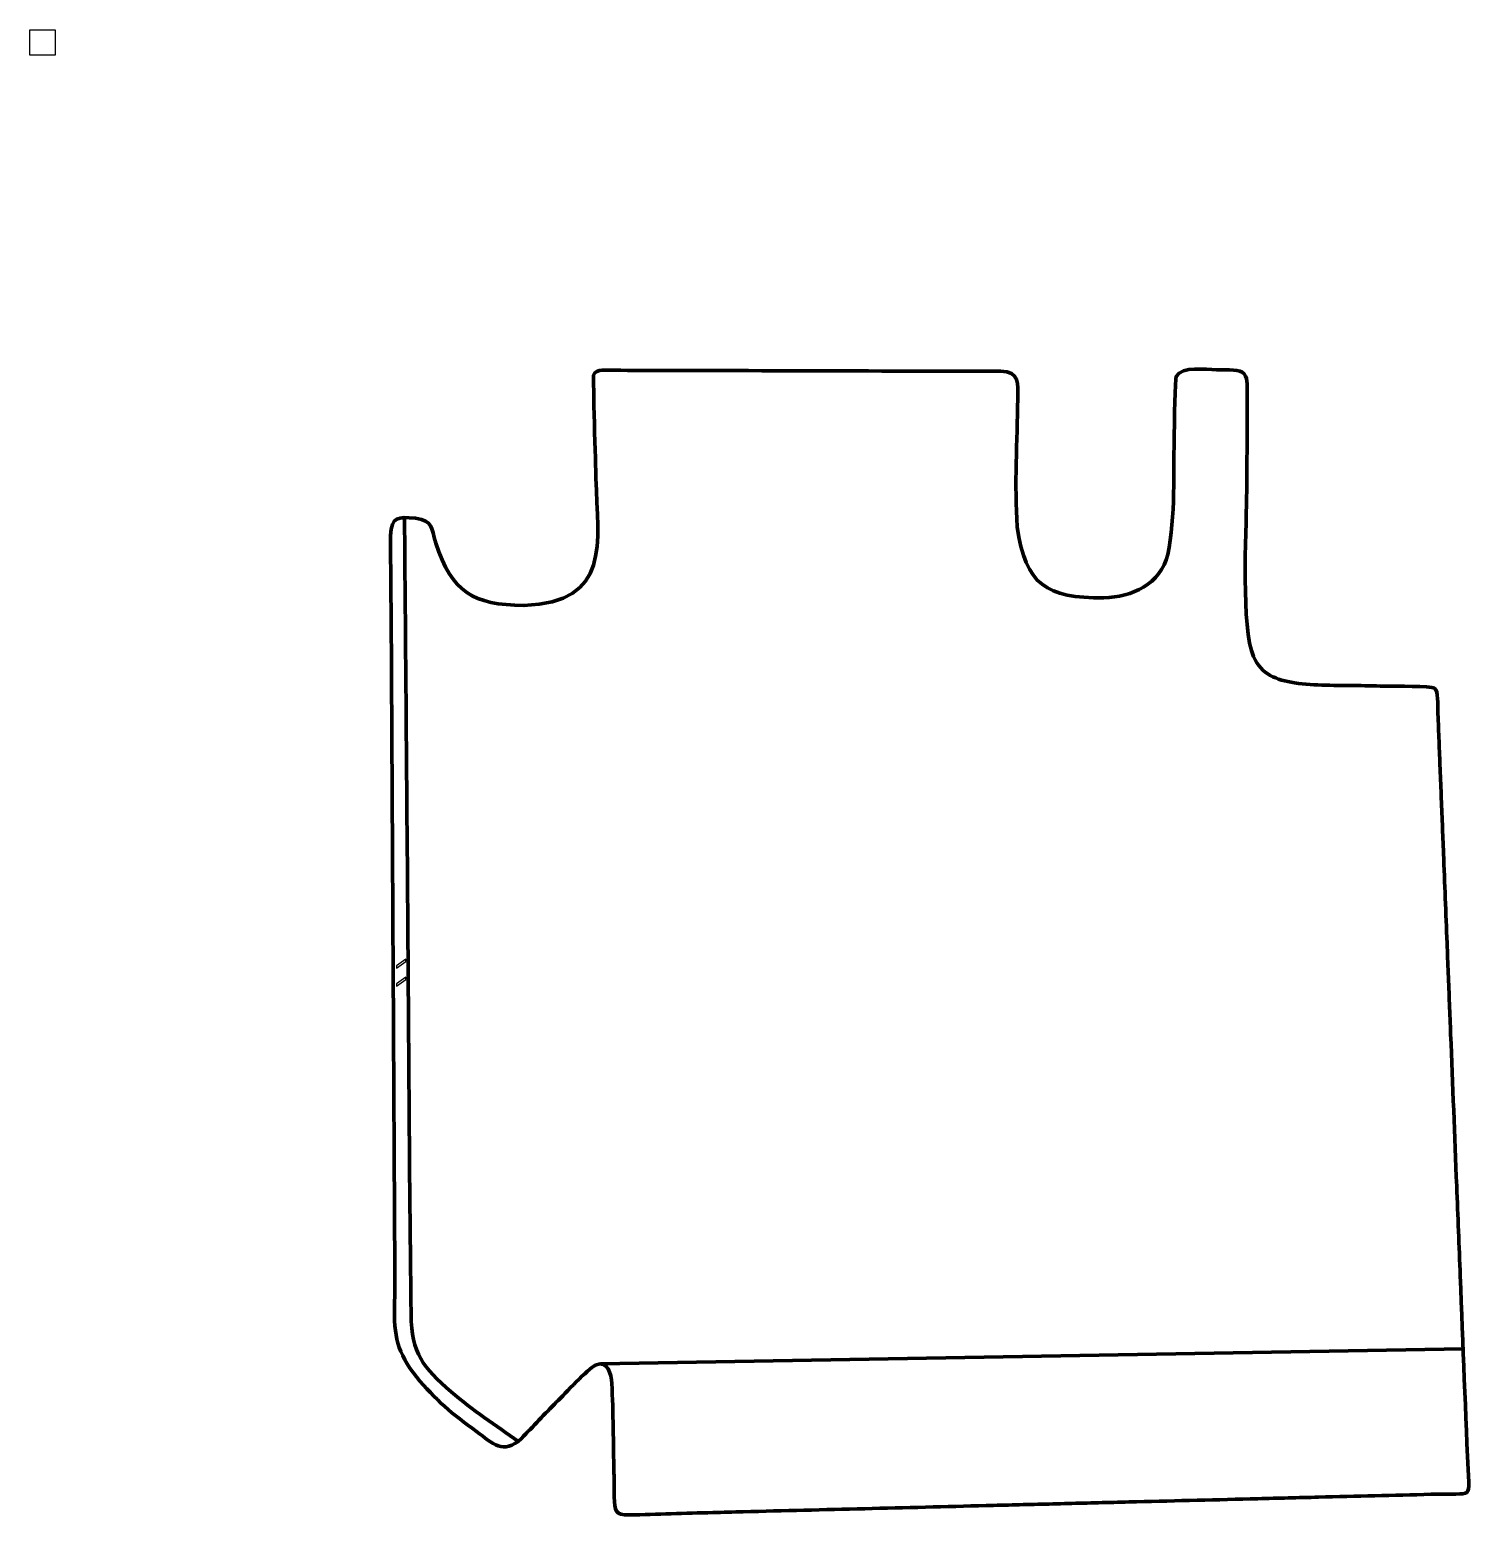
# Model space of a CAD drawing. Header units: millimetres. Extents: x 1318 to 2221, y -238 to 693.
import ezdxf

# ---------------------------------------------------------------- set-up
doc = ezdxf.new("R2010")
doc.units = ezdxf.units.MM
doc.header["$MEASUREMENT"] = 0
doc.header["$XCLIPFRAME"] = 0
for name, color, linetype in [('layer 1', 7, 'Continuous'), ('layer 2', 7, 'Continuous'), ('layer 3', 7, 'Continuous')]:
    doc.layers.add(name, color=color, linetype=linetype)
picture_1 = doc.add_image_def('image1.jpg', size_in_pixel=(82368, 82368))

msp = doc.modelspace()

# ---------------------------------------------------------------- linework, layer by layer
at = {"layer": 'layer 2', "color": 142, "lineweight": 158}
msp.add_open_spline([(1553.1622, 386.645), (1553.4767, 348.8489), (1553.7911, 311.0528), (1554.1056, 273.2567), (1554.1056, 273.2567), (1554.2615, 254.5175), (1554.4175, 235.7782), (1554.5734, 217.039), (1554.5734, 217.039), (1554.6236, 211.0043), (1554.6738, 204.9696), (1554.724, 198.935), (1554.724, 198.935), (1555.5823, 95.1806), (1556.0232, -8.6587), (1557.2884, -112.399), (1557.2884, -112.399), (1557.7154, -136.877), (1564.5556, -145.1777), (1582.4626, -160.8522), (1582.4626, -160.8522), (1595.7019, -172.3638), (1610.338, -181.704), (1624.5848, -191.8596)], degree=3, knots=[0, 0, 0, 0, 0.14285714, 0.14285714, 0.14285714, 0.14285714, 0.28571429, 0.28571429, 0.28571429, 0.28571429, 0.42857143, 0.42857143, 0.42857143, 0.42857143, 0.57142857, 0.57142857, 0.57142857, 0.57142857, 0.71428571, 0.71428571, 0.71428571, 0.71428571, 1, 1, 1, 1], dxfattribs=at)
at = {"layer": 'layer 2', "color": 142}
for points in [[(1553.9245, 108.8413), (1553.9245, 108.8413), (1548.0717, 104.6477), (1548.0717, 104.6477), (1548.0717, 104.6477), (1548.0717, 104.6477), (1548.0717, 106.0726), (1548.0717, 106.0726), (1548.0717, 106.0726), (1548.0717, 106.0726), (1553.9245, 110.2662), (1553.9245, 110.2662), (1553.9245, 110.2662), (1553.9245, 110.2662), (1553.9245, 108.8413), (1553.9245, 108.8413)], [(1553.9245, 97.5839), (1553.9245, 97.5839), (1548.0717, 93.3903), (1548.0717, 93.3903), (1548.0717, 93.3903), (1548.0717, 93.3903), (1548.0717, 94.8152), (1548.0717, 94.8152), (1548.0717, 94.8152), (1548.0717, 94.8152), (1553.9245, 99.0088), (1553.9245, 99.0088), (1553.9245, 99.0088), (1553.9245, 99.0088), (1553.9245, 97.5839), (1553.9245, 97.5839)]]:
    msp.add_open_spline(points, degree=3, knots=[0, 0, 0, 0, 0.2, 0.2, 0.2, 0.2, 0.4, 0.4, 0.4, 0.4, 0.6, 0.6, 0.6, 0.6, 1, 1, 1, 1], dxfattribs=at)
at = {"layer": 'layer 2', "color": 142, "lineweight": 158}
msp.add_open_spline([(1676.2385, -143.3541), (1676.2385, -143.3541), (2216.6491, -133.9301), (2216.6491, -133.9301)], degree=3, dxfattribs=at)
at = {"layer": 'layer 3', "color": 242, "lineweight": 158}
msp.add_open_spline([(1545.0995, 273.5744), (1545.0281, 286.2818), (1544.9567, 298.9892), (1544.8854, 311.6966), (1544.8854, 311.6966), (1544.7629, 332.9884), (1544.374, 354.4655), (1544.4643, 375.7311), (1544.4643, 375.7311), (1544.9463, 388.0265), (1548.9352, 387.296), (1560.0136, 386.6953), (1560.0136, 386.6953), (1571.5076, 384.6968), (1569.5925, 381.1658), (1572.7068, 370.9315), (1572.7068, 370.9315), (1582.7884, 340.2231), (1596.1525, 332.3789), (1628.0225, 331.8844), (1628.0225, 331.8844), (1682.7315, 334.2611), (1674.3596, 370.1735), (1673.1532, 411.6712), (1673.1532, 411.6712), (1672.9542, 418.5642), (1671.2585, 474.4989), (1671.717, 476.2822), (1671.717, 476.2822), (1672.7879, 480.4481), (1680.8929, 479.3288), (1684.4433, 479.2999), (1684.4433, 479.2999), (1695.8762, 479.2067), (1707.3355, 479.2265), (1718.7714, 479.1951), (1718.7714, 479.1951), (1763.2642, 479.0727), (1807.7571, 478.9502), (1852.25, 478.8278), (1852.25, 478.8278), (1877.062, 478.7548), (1901.8293, 478.6614), (1926.6438, 478.7023), (1926.6438, 478.7023), (1938.9622, 478.1836), (1937.6937, 471.4229), (1937.5418, 461.2731), (1937.5418, 461.2731), (1937.1082, 435.1393), (1935.3975, 407.1831), (1937.1941, 381.2329), (1937.1941, 381.2329), (1942.3037, 344.6771), (1955.4599, 336.5027), (1991.4402, 336.7423), (1991.4402, 336.7423), (2009.2774, 337.3287), (2026.8555, 345.1031), (2031.5135, 363.8085), (2031.5135, 363.8085), (2036.4482, 387.4783), (2034.9646, 416.5313), (2035.6034, 441.0209), (2035.6034, 441.0209), (2035.7056, 445.5656), (2036.041, 473.6402), (2036.8072, 475.4348), (2036.8072, 475.4348), (2040.4593, 482.1742), (2055.4004, 479.6682), (2061.989, 479.5698), (2061.989, 479.5698), (2065.6044, 479.5158), (2075.2073, 479.8222), (2078.1072, 478.1914), (2078.1072, 478.1914), (2082.076, 475.3203), (2081.173, 469.9795), (2081.2466, 465.4661), (2081.2466, 465.4661), (2081.5804, 443.6766), (2081.0537, 421.4692), (2080.9559, 399.6222), (2080.9559, 399.6222), (2080.7606, 377.2848), (2077.3023, 317.8572), (2085.3347, 299.8786), (2085.3347, 299.8786), (2090.345, 288.6642), (2099.6014, 285.2754), (2110.9755, 283.431), (2110.9755, 283.431), (2123.7495, 281.5916), (2137.4582, 281.9421), (2150.3827, 281.7242), (2150.3827, 281.7242), (2156.7178, 281.5999), (2163.0529, 281.4757), (2169.388, 281.3515), (2169.388, 281.3515), (2173.7018, 281.2781), (2196.4125, 281.5635), (2198.6434, 280.043), (2198.6434, 280.043), (2201.2838, 278.2433), (2200.6647, 269.216), (2200.7758, 266.0918), (2200.7758, 266.0918), (2200.9788, 260.3809), (2201.2243, 254.6676), (2201.4515, 248.9572), (2201.4515, 248.9572), (2201.6785, 243.2425), (2201.9054, 237.5277), (2202.1323, 231.8129), (2202.1323, 231.8129), (2202.624, 219.431), (2203.1157, 207.049), (2203.6074, 194.667), (2203.6074, 194.667), (2203.847, 188.6348), (2204.0865, 182.6025), (2204.326, 176.5703), (2204.326, 176.5703), (2205.0699, 157.8386), (2205.8137, 139.1069), (2206.5576, 120.3752), (2206.5576, 120.3752), (2206.8097, 114.0254), (2207.0619, 107.6757), (2207.314, 101.326), (2207.314, 101.326), (2207.8183, 88.6265), (2208.3226, 75.927), (2208.8269, 63.2276), (2208.8269, 63.2276), (2210.0877, 31.4789), (2211.3485, -0.2698), (2212.6092, -32.0184), (2212.6092, -32.0184), (2213.3531, -50.7501), (2214.0969, -69.4818), (2214.8408, -88.2135), (2214.8408, -88.2135), (2216.5472, -131.3083), (2218.1183, -174.3591), (2220.1603, -217.4432), (2220.1603, -217.4432), (2220.5029, -224.6723), (2219.238, -224.6431), (2212.0473, -224.8772), (2212.0473, -224.8772), (2206.8722, -225.0457), (2201.6505, -224.9299), (2196.4644, -225.0186), (2196.4644, -225.0186), (2172.9967, -225.6143), (2149.5289, -226.2091), (2126.0611, -226.8043), (2126.0611, -226.8043), (2113.3758, -227.1261), (2100.6906, -227.4479), (2088.0053, -227.7696), (2088.0053, -227.7696), (2062.6347, -228.4131), (2037.2641, -229.0566), (2011.8935, -229.7002), (2011.8935, -229.7002), (2005.5509, -229.861), (1999.2083, -230.0219), (1992.8656, -230.1828), (1992.8656, -230.1828), (1986.523, -230.3437), (1980.1803, -230.5046), (1973.8377, -230.6654), (1973.8377, -230.6654), (1967.495, -230.8263), (1961.1524, -230.9872), (1954.8097, -231.1481), (1954.8097, -231.1481), (1942.4416, -231.4618), (1930.0734, -231.7755), (1917.7053, -232.0892), (1917.7053, -232.0892), (1866.9641, -233.3762), (1816.223, -234.6633), (1765.4818, -235.9503), (1765.4818, -235.9503), (1759.1392, -236.1112), (1752.7965, -236.2721), (1746.4539, -236.4329), (1746.4539, -236.4329), (1729.0315, -236.8813), (1711.5521, -237.5932), (1694.1449, -237.9621), (1694.1449, -237.9621), (1684.957, -238.1568), (1685.0108, -235.4203), (1684.6563, -226.5951), (1684.6563, -226.5951), (1684.4547, -221.5764), (1684.5527, -216.5237), (1684.4594, -211.4966), (1684.4594, -211.4966), (1683.9954, -193.0334), (1684.0801, -173.8677), (1683.0456, -155.508), (1683.0456, -155.508), (1682.7276, -149.8639), (1680.6747, -140.6321), (1672.836, -144.0864), (1672.836, -144.0864), (1667.8923, -146.6024), (1653.883, -161.7723), (1648.5256, -167.1232), (1648.5256, -167.1232), (1640.9797, -174.6762), (1633.834, -182.4396), (1626.4064, -190.0521), (1626.4064, -190.0521), (1614.952, -200.7006), (1608.6079, -193.2597), (1598.2386, -185.6538), (1598.2386, -185.6538), (1583.4095, -174.8959), (1572.3961, -165.7286), (1560.6425, -151.3921), (1560.6425, -151.3921), (1548.6342, -136.3464), (1546.3695, -125.4072), (1546.9207, -106.5438), (1546.9207, -106.5438), (1547.3278, -92.614), (1547.0823, -78.6937), (1546.9996, -64.7599), (1546.9996, -64.7599), (1546.9764, -60.63), (1546.9532, -56.5001), (1546.93, -52.3702), (1546.93, -52.3702), (1546.8229, -33.3091), (1546.7159, -14.248), (1546.6088, 4.8131), (1546.6088, 4.8131), (1546.5375, 17.5204), (1546.4661, 30.2278), (1546.3947, 42.9352), (1546.3947, 42.9352), (1546.3626, 48.6536), (1546.3305, 54.3719), (1546.2984, 60.0902), (1546.2984, 60.0902), (1546.1574, 85.1873), (1546.0165, 110.2844), (1545.8756, 135.3815), (1545.8756, 135.3815), (1545.8399, 141.7352), (1545.8042, 148.0889), (1545.7685, 154.4426), (1545.7685, 154.4426), (1545.5455, 194.1532), (1545.3225, 233.8638), (1545.0995, 273.5744)], degree=3, knots=[0, 0, 0, 0, 0.01492537, 0.01492537, 0.01492537, 0.01492537, 0.02985075, 0.02985075, 0.02985075, 0.02985075, 0.04477612, 0.04477612, 0.04477612, 0.04477612, 0.05970149, 0.05970149, 0.05970149, 0.05970149, 0.07462687, 0.07462687, 0.07462687, 0.07462687, 0.08955224, 0.08955224, 0.08955224, 0.08955224, 0.10447761, 0.10447761, 0.10447761, 0.10447761, 0.11940299, 0.11940299, 0.11940299, 0.11940299, 0.13432836, 0.13432836, 0.13432836, 0.13432836, 0.14925373, 0.14925373, 0.14925373, 0.14925373, 0.1641791, 0.1641791, 0.1641791, 0.1641791, 0.17910448, 0.17910448, 0.17910448, 0.17910448, 0.19402985, 0.19402985, 0.19402985, 0.19402985, 0.20895522, 0.20895522, 0.20895522, 0.20895522, 0.2238806, 0.2238806, 0.2238806, 0.2238806, 0.23880597, 0.23880597, 0.23880597, 0.23880597, 0.25373134, 0.25373134, 0.25373134, 0.25373134, 0.26865672, 0.26865672, 0.26865672, 0.26865672, 0.28358209, 0.28358209, 0.28358209, 0.28358209, 0.29850746, 0.29850746, 0.29850746, 0.29850746, 0.31343284, 0.31343284, 0.31343284, 0.31343284, 0.32835821, 0.32835821, 0.32835821, 0.32835821, 0.34328358, 0.34328358, 0.34328358, 0.34328358, 0.35820896, 0.35820896, 0.35820896, 0.35820896, 0.37313433, 0.37313433, 0.37313433, 0.37313433, 0.3880597, 0.3880597, 0.3880597, 0.3880597, 0.40298507, 0.40298507, 0.40298507, 0.40298507, 0.41791045, 0.41791045, 0.41791045, 0.41791045, 0.43283582, 0.43283582, 0.43283582, 0.43283582, 0.44776119, 0.44776119, 0.44776119, 0.44776119, 0.46268657, 0.46268657, 0.46268657, 0.46268657, 0.47761194, 0.47761194, 0.47761194, 0.47761194, 0.49253731, 0.49253731, 0.49253731, 0.49253731, 0.50746269, 0.50746269, 0.50746269, 0.50746269, 0.52238806, 0.52238806, 0.52238806, 0.52238806, 0.53731343, 0.53731343, 0.53731343, 0.53731343, 0.55223881, 0.55223881, 0.55223881, 0.55223881, 0.56716418, 0.56716418, 0.56716418, 0.56716418, 0.58208955, 0.58208955, 0.58208955, 0.58208955, 0.59701493, 0.59701493, 0.59701493, 0.59701493, 0.6119403, 0.6119403, 0.6119403, 0.6119403, 0.62686567, 0.62686567, 0.62686567, 0.62686567, 0.64179104, 0.64179104, 0.64179104, 0.64179104, 0.65671642, 0.65671642, 0.65671642, 0.65671642, 0.67164179, 0.67164179, 0.67164179, 0.67164179, 0.68656716, 0.68656716, 0.68656716, 0.68656716, 0.70149254, 0.70149254, 0.70149254, 0.70149254, 0.71641791, 0.71641791, 0.71641791, 0.71641791, 0.73134328, 0.73134328, 0.73134328, 0.73134328, 0.74626866, 0.74626866, 0.74626866, 0.74626866, 0.76119403, 0.76119403, 0.76119403, 0.76119403, 0.7761194, 0.7761194, 0.7761194, 0.7761194, 0.79104478, 0.79104478, 0.79104478, 0.79104478, 0.80597015, 0.80597015, 0.80597015, 0.80597015, 0.82089552, 0.82089552, 0.82089552, 0.82089552, 0.8358209, 0.8358209, 0.8358209, 0.8358209, 0.85074627, 0.85074627, 0.85074627, 0.85074627, 0.86567164, 0.86567164, 0.86567164, 0.86567164, 0.88059701, 0.88059701, 0.88059701, 0.88059701, 0.89552239, 0.89552239, 0.89552239, 0.89552239, 0.91044776, 0.91044776, 0.91044776, 0.91044776, 0.92537313, 0.92537313, 0.92537313, 0.92537313, 0.94029851, 0.94029851, 0.94029851, 0.94029851, 0.95522388, 0.95522388, 0.95522388, 0.95522388, 0.97014925, 0.97014925, 0.97014925, 0.97014925, 1, 1, 1, 1], dxfattribs=at)

# ---------------------------------------------------------------- pictures from other files: only their frames are drawn
at = {"layer": 'layer 1', "color": 0}
image = msp.add_image(picture_1, insert=(1300.2024, -457.658), size_in_units=(1144, 1144), dxfattribs=at)
image.set_boundary_path([(1300.202, -457.658), (2444.205, 686.344)])
image.dxf.flags = 3

doc.saveas('drawing.dxf')
